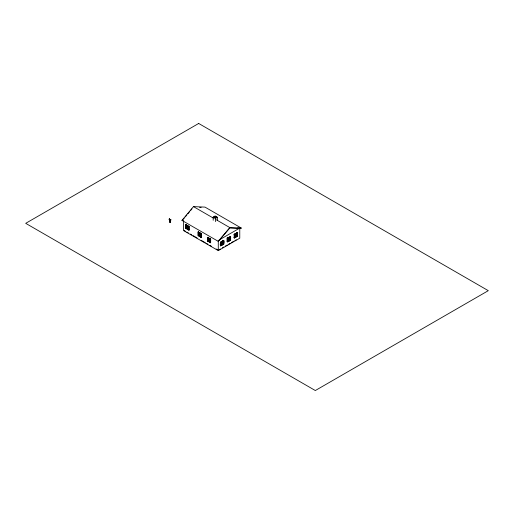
<?xml version="1.0" encoding="UTF-8"?>
<svg xmlns="http://www.w3.org/2000/svg" width="514" height="514" viewBox="0 0 514 514"><rect width="100%" height="100%" fill="white"/><g stroke="black" fill="none" stroke-linecap="round" stroke-linejoin="round"><path stroke-width="0.77" d="M169.19 219.215L169.337 218.874L169.581 219.279M169.26 219.067L169.19 219.632L170.391 220.339L170.821 219.497L170.391 220.339M181.962 220.397L193.476 206.615L204.99 207.103L241.304 228.068L240.539 228.512L229.79 228.055L218.277 241.362L181.962 220.397L184.263 218.116M185.284 216.895L186.82 215.058M187.848 213.83L189.383 211.993M190.405 210.766L191.94 208.928M218.277 241.362L229.79 227.58L241.304 228.068M169.851 219.889C170.417 219.028 169.704 225.556 170.211 220.506M169.851 222.337L170.211 222.337M185.837 224.734L189.049 226.558L189.017 230.253L185.837 228.415L185.837 224.734L185.862 228.396M186.376 228.274L186.017 228.479L186.196 224.875M186.376 224.946L186.017 225.151L188.901 226.815M186.319 226.501L189.017 228.132L186.319 226.571M189.081 226.539L185.984 224.997M187.726 225.685L187.546 229.058L187.546 225.723M213.188 220.268L213.188 217.081L215.167 215.938L217.506 217.293L217.506 220.448M215.167 216.355L213.908 217.081L215.353 217.91L216.606 217.191L215.167 216.355L215.167 218.553M213.188 217.081L215.533 218.431L217.506 217.293M198.102 231.923L201.257 233.78L201.289 237.436L201.257 233.78L198.102 231.923L198.07 235.618L201.289 237.436M198.436 232.077L198.436 235.412L201.109 237.198L198.224 235.528L198.224 232.199L198.584 231.994M199.785 232.932L199.785 236.26L201.257 237.108M199.843 233.035L198.494 232.045L198.494 235.373L201.469 236.986M198.224 235.528L198.642 235.29L200.955 236.62M198.224 232.199L201.321 233.742M201.199 235.444L198.494 233.742L201.257 235.412M199.965 236.222L199.965 232.893M207.45 237.352L210.695 239.158L210.631 242.871L207.45 241.027L207.476 237.333L210.631 239.19L207.598 237.609L207.598 240.944L210.695 242.486L207.81 240.822L207.598 237.609M207.932 239.119L210.631 240.751M207.932 239.19L210.631 240.822M207.598 240.944L208.016 240.7L209.172 241.368M209.159 241.67L209.346 238.303L209.159 241.67L210.142 242.242M218.97 240.083L239.775 228.068L239.775 238.2L218.277 250.614L183.472 230.523L183.492 220.397M227.194 238.181L228.955 237.198M220.557 242.178L222.093 241.368L221.971 244.625M230.349 236.671L230.349 239.999L227.612 241.753L230.497 240.089L230.471 236.736L227.406 238.297L228.878 237.449M234.127 234.345L235.598 233.497L235.598 236.896L235.72 233.639M220.622 242.216L223.866 240.411L223.866 244.092L220.647 245.91C218.366 242.685 225.845 237.025 223.506 243.88L220.622 245.544L223.712 244.002L223.686 240.655L220.802 242.319L220.834 245.666M227.406 238.297L230.651 236.498L230.651 240.173L227.432 241.998L227.432 238.316M234.365 237.821L237.25 236.151L237.25 232.823L234.365 234.487L234.397 237.834L237.282 236.17L237.282 232.842L236.864 232.598L236.89 235.945M237.282 232.842L234.397 234.506L234.005 234.281M220.622 243.777L222.035 243.032M220.622 243.848L223.262 242.39M230.227 238.297L227.4 239.929L228.936 239.183M237.076 234.416L234.249 236.048M228.897 239.158L230.291 238.406M234.249 235.977L237.012 234.384M221.02 245.107L223.327 243.777M227.194 241.509L230.105 239.858M234.551 237.262L236.311 236.279M220.557 245.512L223.32 244.06L223.262 240.693M227.342 241.593L230.246 239.942L230.291 236.633L227.586 238.406L227.612 241.753L230.471 240.07L230.079 239.845M234.127 237.68L237.031 236.022L237.076 232.855M234.185 237.712L237.134 236.087L237.07 232.72M220.802 245.653L223.686 243.983M218.97 249.798L220.352 248.994M222.433 247.799L223.815 246.996M225.203 246.2L227.278 244.998M228.666 244.195L230.054 243.398M231.435 242.602L233.517 241.4M234.898 240.597L236.286 239.8M199.618 207.348L201.154 207.412M237.552 227.972L239.775 228.068M193.476 206.615L213.349 218.09M216.086 219.671L229.79 227.58M236.864 235.926L237.282 236.17M234.005 237.609L234.397 237.834M228.756 240.713L228.756 237.519L228.794 240.732M228.814 240.815L228.814 237.417M227.04 241.766L227.04 238.091M223.262 240.828L223.217 243.996M221.849 241.574L221.849 244.908L221.913 241.612M223.198 242.357L221.849 243.135M223.294 243.758L223.712 244.002M187.604 225.826L188.959 226.61L188.901 230.15M220.647 245.91L220.679 242.248M188.137 229.083L186.402 228.081L185.984 228.325L189.081 229.867L186.196 228.203L186.254 224.836M186.254 228.171L189.017 229.764M210.631 242.383L207.868 240.79L207.868 237.455M169.671 219.356L170.873 220.05M169.671 219.394L170.802 220.05M184.211 230.529L185.573 231.313M186.935 232.103L188.297 232.887M190.341 234.063L191.696 234.853M193.058 235.637L197.145 237.995M201.231 240.353L205.317 242.711M206.487 243.392L207.874 244.189M209.956 245.39L211.344 246.193M216.195 248.994L217.583 249.798M235.656 233.536L235.663 236.935M222.029 241.329L222.035 244.664M218.277 240.481L218.277 250.614M215.533 218.431L215.533 221.624M210.483 239.28L210.483 242.608M209.224 238.303L209.282 241.67M207.932 237.558L207.932 240.751M201.109 233.864L201.109 237.198M187.604 225.691L187.668 229.051M186.319 224.939L186.319 228.132M170.031 219.998L170.031 222.44M169.671 218.945L169.626 219.382M169.299 218.88L169.26 219.684M198.68 123.463L25.7 223.333L315.32 390.537L488.3 290.667L198.68 123.463M237.429 232.579L234.185 234.384L234.217 238.078L237.429 236.26L237.429 232.579"/></g></svg>
